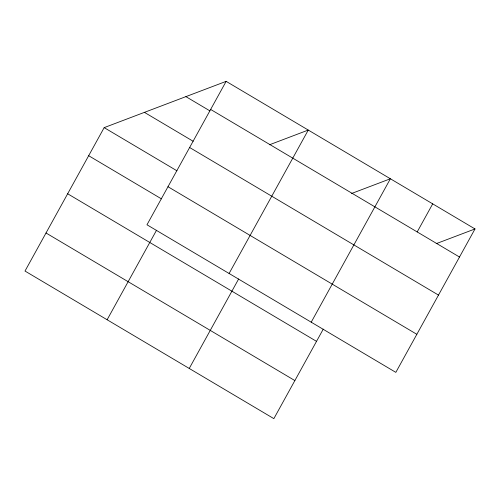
<?xml version="1.0" encoding="UTF-8"?>
<svg xmlns="http://www.w3.org/2000/svg" width="500" height="500" viewBox="0 0 500 500"><rect width="100%" height="100%" fill="white"/><g stroke="black" fill="none" stroke-linecap="round" stroke-linejoin="round"><path stroke-width="0.75" d="M226.144 81.363L146.975 224.781L395.831 372.369L475 228.95L226.144 81.363L104.169 127.631L25 271.05L273.856 418.638L323.269 329.125M107.125 319.756L156.537 230.244M229.094 273.488L308.269 130.069L269.456 144.787M189.244 368.456L238.656 278.944M311.219 322.188L390.387 178.769L351.575 193.494M417.194 231.938L432.694 203.856M436.188 243.669L475 228.95M210.644 109.438L459.5 257.025M185.894 96.631L209.931 110.887M144.425 112.362L193.162 141.269M189.631 147.506L438.488 295.087M104.169 127.631L176.944 170.794M167.981 186.719L416.838 334.306M88.675 155.712L161.45 198.869M67.663 193.775L316.519 341.356M46.013 232.987L294.869 380.575"/></g></svg>
